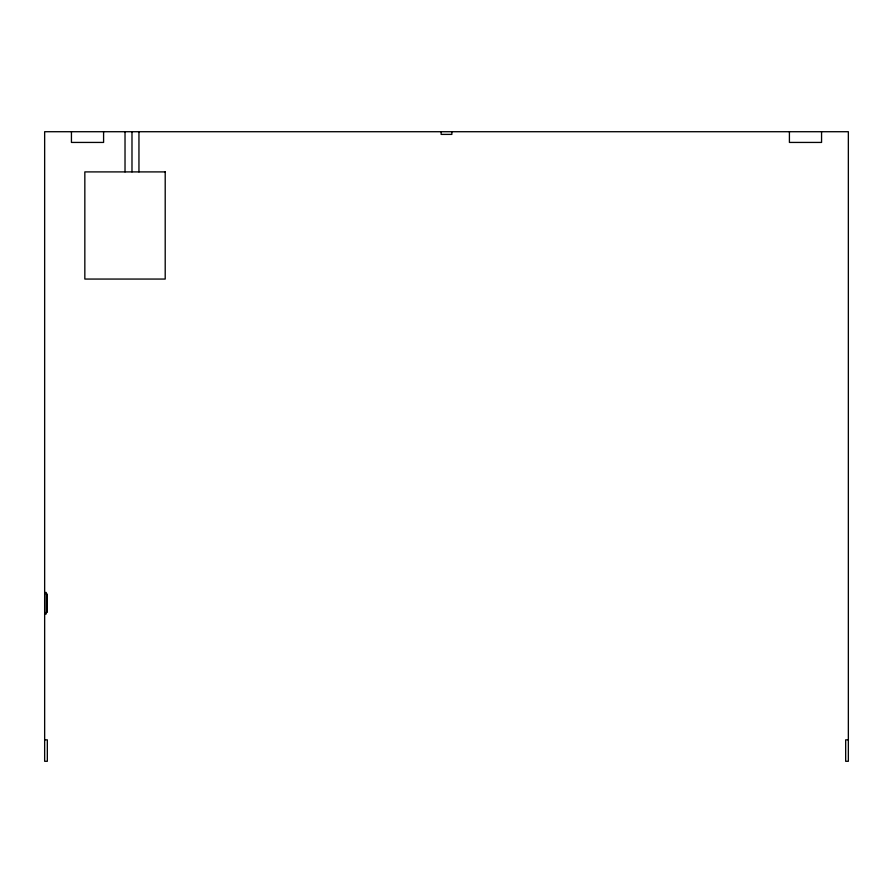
<?xml version="1.0" encoding="UTF-8"?>
<svg xmlns="http://www.w3.org/2000/svg" width="893" height="893" viewBox="0 0 893 893"><rect width="100%" height="100%" fill="white"/><g stroke="black" fill="none" stroke-linecap="round" stroke-linejoin="round"><path stroke-width="1.34" d="M44.65 592.505L46.257 592.505L46.257 613.938L44.65 613.938M46.257 594.113L47.329 594.113L47.329 612.33L46.257 612.33M44.65 739.85L47.329 739.85L47.329 761.283L44.65 761.283L44.65 131.718L848.35 131.718L848.35 761.283L845.671 761.283L845.671 739.85L848.35 739.85M821.56 131.718L821.56 142.433L789.412 142.433L789.412 131.718M451.858 131.718L451.858 134.397L441.142 134.397L441.142 131.718M138.951 131.718L138.951 171.903M131.985 131.718L131.985 171.903M125.02 131.718L125.02 171.903M103.588 131.718L103.588 142.433L71.44 142.433L71.44 131.718M165.205 171.903L84.835 171.903L84.835 279.062L165.205 279.062L165.205 171.903"/></g></svg>
